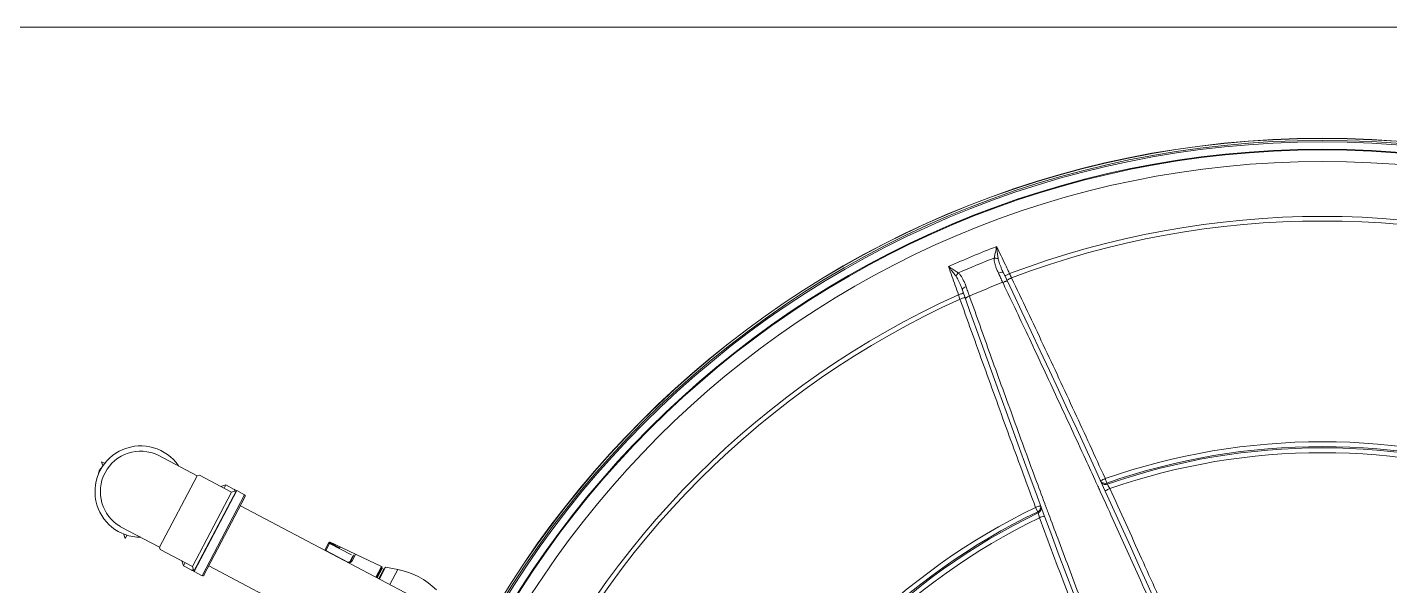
# Model space of a CAD drawing. Header units: metres. Extents: x 1628 to 1845, y 824 to 931.
# Drawn here: x 1706.302 to 1707.584, y 880.057 to 880.582 of the extents above; entities that cross this region are included whole.
import ezdxf

# ---------------------------------------------------------------- set-up
doc = ezdxf.new("R2010")
doc.units = ezdxf.units.M
doc.header["$LTSCALE"] = 0.15
doc.layers.add('hidrosanitário', color=26, linetype='Continuous', lineweight=0)
doc.layers.add('Telhado', color=2, linetype='Continuous', lineweight=0)

msp = doc.modelspace()

# ---------------------------------------------------------------- linework, layer by layer
at = {"layer": 'hidrosanitário', "linetype": 'Continuous'}
for p, q in [((1706.3728, 880.1699), (1706.3716, 880.1738)), ((1706.3716, 880.1738), (1706.3744, 880.1723)), ((1706.3698, 880.1661), (1706.3705, 880.1657)), ((1706.3725, 880.1692), (1706.3725, 880.1692)), ((1706.4888, 880.152), (1706.484, 880.1506)), ((1706.4888, 880.152), (1706.4871, 880.1489)), ((1706.4967, 880.1478), (1706.4888, 880.152)), ((1706.4986, 880.1467), (1706.4587, 880.0708)), ((1706.499, 880.1466), (1706.459, 880.0705)), ((1706.5064, 880.1427), (1706.4664, 880.0666)), ((1706.4681, 880.0672), (1706.507, 880.141)), ((1706.4986, 880.1467), (1706.4941, 880.1453)), ((1706.4971, 880.1465), (1706.497, 880.1462)), ((1706.499, 880.1466), (1706.5064, 880.1427)), ((1706.394, 880.1016), (1706.3928, 880.1054)), ((1706.394, 880.1016), (1706.3954, 880.1044)), ((1706.5856, 880.0977), (1706.5819, 880.0906)), ((1706.5866, 880.0974), (1706.5828, 880.0903)), ((1706.5864, 880.097), (1706.6071, 880.0861)), ((1706.6353, 880.0753), (1706.5869, 880.0982)), ((1706.5869, 880.0982), (1706.5869, 880.0981)), ((1706.5828, 880.0903), (1706.6035, 880.0794)), ((1706.6036, 880.0795), (1706.5829, 880.0904)), ((1706.6083, 880.0853), (1706.6056, 880.0801)), ((1706.6062, 880.0802), (1706.6093, 880.0861)), ((1706.6075, 880.0805), (1706.6106, 880.0865)), ((1706.4487, 880.0759), (1706.4472, 880.0807)), ((1706.4503, 880.079), (1706.4487, 880.0759)), ((1706.4567, 880.0717), (1706.4487, 880.0759)), ((1706.4587, 880.0708), (1706.4573, 880.0754)), ((1706.4582, 880.0725), (1706.458, 880.0722)), ((1706.459, 880.0705), (1706.4664, 880.0666)), ((1706.6036, 880.0795), (1706.6035, 880.0794)), ((1706.63, 880.0653), (1706.6353, 880.0753)), ((1706.6304, 880.065), (1706.6357, 880.0751)), ((1706.6308, 880.0648), (1706.6359, 880.0745)), ((1706.6358, 880.0735), (1706.6311, 880.0646)), ((1706.6373, 880.0727), (1706.6326, 880.0639)), ((1706.633, 880.0637), (1706.6386, 880.0744)), ((1706.6391, 880.0746), (1706.6332, 880.0635)), ((1706.6357, 880.0751), (1706.6353, 880.0753)), ((1706.6373, 880.0727), (1706.6358, 880.0735)), ((1706.6506, 880.0724), (1706.6391, 880.0746)), ((1706.6506, 880.0724), (1706.6432, 880.0583))]:
    msp.add_line(p, q, dxfattribs=at)
at = {"layer": 'hidrosanitário', "color": 150}
for p, q in [((1706.4618, 880.1606), (1706.425, 880.1799)), ((1706.4618, 880.1606), (1706.4264, 880.0933)), ((1706.4639, 880.1612), (1706.4618, 880.1606)), ((1706.4941, 880.1453), (1706.4639, 880.1612)), ((1706.4941, 880.1453), (1706.4573, 880.0754)), ((1706.4264, 880.0933), (1706.3896, 880.1127)), ((1706.4264, 880.0933), (1706.427, 880.0913)), ((1706.427, 880.0913), (1706.4573, 880.0754))]:
    msp.add_line(p, q, dxfattribs=at)
at = {"layer": 'hidrosanitário', "color": 252}
for p, q in [((1707.3179, 880.1537), (1707.3164, 880.1579)), ((1707.3184, 880.1526), (1707.3179, 880.1537)), ((1707.2509, 880.1308), (1707.2529, 880.1268)), ((1707.2529, 880.1268), (1707.2533, 880.1256))]:
    msp.add_line(p, q, dxfattribs=at)
at = {"layer": 'hidrosanitário'}
for p, q in [((1706.5025, 880.1324), (1706.7627, 879.9954)), ((1706.4727, 880.0758), (1706.7329, 879.9388))]:
    msp.add_line(p, q, dxfattribs=at)
at = {"layer": 'hidrosanitário', "color": 252}
for radius in [0.9061, 0.9059, 0.9041, 0.9027, 0.8958, 0.8951, 0.8842]:
    msp.add_circle((1707.5208, 879.5719), radius, dxfattribs=at)
for centre, radius, start, end in [((1707.5208, 879.5719), 0.8326, 69.291, 110.709), ((1707.5208, 879.5719), 0.8283, 69.3171, 110.6829), ((1707.5208, 879.5719), 0.8607, 110.867, 114.133), ((1707.5208, 879.5719), 0.8515, 111.2737, 113.7263), ((1707.5208, 879.5719), 0.8273, 111.3242, 113.6758), ((1694.6527, 874.3595), 13.9232, 22.82276, 25.48965), ((1720.389, 874.3595), 13.9232, 154.51035, 157.17724), ((1707.5208, 879.5719), 0.8326, 114.291, 155.709), ((1707.5208, 879.5719), 0.8283, 114.3171, 155.6829), ((1720.3057, 884.9853), 13.9232, 199.51035, 202.17724), ((1707.5208, 879.5719), 0.6207, 70.7747, 109.2253), ((1707.5208, 879.5719), 0.6162, 70.7747, 109.2253), ((1707.5208, 879.5719), 0.615, 70.7856, 109.2144), ((1707.5208, 879.5719), 0.6104, 70.866, 109.134), ((1707.5208, 879.5719), 0.6207, 115.7747, 154.2253), ((1707.5208, 879.5719), 0.6162, 115.7747, 154.2253), ((1707.5208, 879.5719), 0.615, 115.7856, 154.2144), ((1707.5208, 879.5719), 0.6104, 115.866, 154.134)]:
    msp.add_arc(centre, radius, start, end, dxfattribs=at)
at = {"layer": 'hidrosanitário', "linetype": 'Continuous'}
for centre, radius, start, end in [((1706.4086, 880.1457), 0.043, 34.3366, 270.134), ((1706.4028, 880.1551), 0.0348, 161.5934, 168.4946), ((1706.3942, 880.1476), 0.0306, 142.7225, 142.7609), ((1706.3916, 880.1496), 0.0273, 142.7435, 142.8096), ((1706.4281, 880.1218), 0.0732, 142.7851, 142.8174), ((1706.3982, 880.1445), 0.0357, 142.431, 142.4602), ((1706.3981, 880.1447), 0.0355, 142.477, 142.5065), ((1706.3975, 880.1451), 0.0348, 142.4891, 142.5192), ((1706.3982, 880.1445), 0.0356, 142.526, 142.5552), ((1706.4, 880.1431), 0.038, 142.5548, 142.5821), ((1706.3976, 880.145), 0.0349, 142.5833, 142.6134), ((1706.3937, 880.148), 0.03, 142.6246, 142.6605), ((1706.3994, 880.1436), 0.0371, 142.6396, 142.6669), ((1706.4475, 880.107), 0.0976, 142.6571, 142.6664), ((1706.3981, 880.1446), 0.0355, 142.1593, 142.1887), ((1706.3981, 880.1446), 0.0355, 142.2122, 142.2416), ((1706.3981, 880.1446), 0.0355, 142.2261, 142.2555), ((1706.3981, 880.1446), 0.0355, 142.2633, 142.2927), ((1706.3981, 880.1446), 0.0355, 142.2819, 142.3113), ((1706.3981, 880.1446), 0.0355, 142.3192, 142.3485), ((1706.3981, 880.1446), 0.0355, 142.3548, 142.3842), ((1706.398, 880.1447), 0.0354, 142.3796, 142.409), ((1706.3981, 880.1446), 0.0355, 142.4061, 142.4354), ((1706.3981, 880.1446), 0.0355, 141.905, 141.9344), ((1706.3981, 880.1446), 0.0355, 141.9298, 141.9592), ((1706.3981, 880.1446), 0.0355, 141.9608, 141.9902), ((1706.3981, 880.1446), 0.0355, 141.9968, 142.0262), ((1706.3981, 880.1446), 0.0355, 142.0228, 142.0522), ((1706.3981, 880.1446), 0.0355, 142.0525, 142.0819), ((1706.3981, 880.1446), 0.0355, 142.0897, 142.1191), ((1706.3981, 880.1446), 0.0355, 142.1145, 142.1439), ((1706.3981, 880.1446), 0.0355, 142.1455, 142.1749), ((1706.3981, 880.1446), 0.0355, 141.645, 141.6744), ((1706.3981, 880.1446), 0.0355, 141.6644, 141.6938), ((1706.3981, 880.1446), 0.0355, 141.7007, 141.7301), ((1706.3981, 880.1446), 0.0355, 141.7316, 141.761), ((1706.3981, 880.1446), 0.0355, 141.7626, 141.792), ((1706.3981, 880.1446), 0.0355, 141.7759, 141.8053), ((1706.3981, 880.1446), 0.0355, 141.8183, 141.8477), ((1706.3981, 880.1446), 0.0355, 141.8493, 141.8787), ((1706.3981, 880.1446), 0.0355, 141.8854, 141.9147), ((1706.3981, 880.1446), 0.0355, 141.4045, 141.4339), ((1706.3981, 880.1446), 0.0355, 141.4354, 141.4648), ((1706.3981, 880.1446), 0.0355, 141.4546, 141.484), ((1706.3981, 880.1446), 0.0355, 141.4911, 141.5205), ((1706.3981, 880.1446), 0.0355, 141.5337, 141.5631), ((1706.3981, 880.1446), 0.0355, 141.5468, 141.5762), ((1706.3981, 880.1446), 0.0355, 141.5777, 141.6071), ((1706.3981, 880.1446), 0.0355, 141.6087, 141.6381), ((1706.3981, 880.1446), 0.0355, 141.1391, 141.1685), ((1706.3981, 880.1446), 0.0355, 141.17, 141.1994), ((1706.3981, 880.1446), 0.0355, 141.1947, 141.2241), ((1706.3981, 880.1446), 0.0355, 141.2256, 141.255), ((1706.3981, 880.1446), 0.0355, 141.2624, 141.2917), ((1706.3981, 880.1446), 0.0355, 141.2813, 141.3107), ((1706.3981, 880.1446), 0.0355, 141.3241, 141.3535), ((1706.3981, 880.1446), 0.0355, 141.337, 141.3663), ((1706.3981, 880.1446), 0.0355, 141.3798, 141.4091), ((1706.3981, 880.1446), 0.0355, 140.8736, 140.903), ((1706.3981, 880.1446), 0.0355, 140.8983, 140.9277), ((1706.3981, 880.1446), 0.0355, 140.923, 140.9524), ((1706.3981, 880.1446), 0.0355, 140.9724, 141.0017), ((1706.3981, 880.1446), 0.0355, 140.9848, 141.0142), ((1706.3981, 880.1446), 0.0355, 141.0218, 141.0511), ((1706.3981, 880.1446), 0.0355, 141.0526, 141.082), ((1706.3981, 880.1446), 0.0355, 141.0713, 141.1007), ((1706.3981, 880.1446), 0.0355, 141.1082, 141.1376), ((1706.3981, 880.1446), 0.0356, 140.6019, 140.6312), ((1706.3981, 880.1446), 0.0355, 140.6327, 140.662), ((1706.3981, 880.1446), 0.0356, 140.67, 140.6993), ((1706.3981, 880.1446), 0.0355, 140.6883, 140.7176), ((1706.3981, 880.1446), 0.0355, 140.7317, 140.761), ((1706.3981, 880.1446), 0.0355, 140.7564, 140.7857), ((1706.3981, 880.1446), 0.0355, 140.7872, 140.8166), ((1706.3981, 880.1446), 0.0355, 140.8119, 140.8413), ((1706.3981, 880.1446), 0.0355, 140.8427, 140.8721), ((1706.3979, 880.1447), 0.0353, 140.3669, 140.3964), ((1706.398, 880.1447), 0.0354, 140.4045, 140.434), ((1706.3981, 880.1446), 0.0355, 140.4353, 140.4647), ((1706.3981, 880.1446), 0.0355, 140.4472, 140.4765), ((1706.3982, 880.1446), 0.0356, 140.4909, 140.5202), ((1706.3982, 880.1446), 0.0356, 140.5155, 140.5448), ((1706.3982, 880.1446), 0.0356, 140.5464, 140.5757), ((1706.3982, 880.1446), 0.0356, 140.5899, 140.6192), ((1706.3976, 880.1451), 0.0348, 140.1018, 140.1318), ((1706.3976, 880.1451), 0.0348, 140.1387, 140.1687), ((1706.3976, 880.145), 0.0348, 140.1634, 140.1933), ((1706.3976, 880.145), 0.0349, 140.1942, 140.2241), ((1706.3977, 880.145), 0.035, 140.2189, 140.2487), ((1706.3977, 880.1449), 0.035, 140.2497, 140.2794), ((1706.3978, 880.1449), 0.0351, 140.2805, 140.3102), ((1706.3978, 880.1448), 0.0352, 140.3052, 140.3348), ((1706.3979, 880.1448), 0.0353, 140.349, 140.3786), ((1706.3976, 880.145), 0.0348, 139.8609, 139.8908), ((1706.3976, 880.145), 0.0348, 139.8916, 139.9215), ((1706.3976, 880.1451), 0.0348, 139.9224, 139.9523), ((1706.3976, 880.1451), 0.0348, 139.947, 139.9769), ((1706.3976, 880.1451), 0.0348, 139.9777, 140.0077), ((1706.3975, 880.1451), 0.0348, 140.0085, 140.0385), ((1706.3976, 880.1451), 0.0348, 140.0526, 140.0825), ((1706.3975, 880.1451), 0.0348, 140.0639, 140.0939), ((1706.3976, 880.145), 0.0348, 139.5891, 139.619), ((1706.3976, 880.145), 0.0348, 139.6198, 139.6497), ((1706.3976, 880.145), 0.0348, 139.6505, 139.6805), ((1706.3976, 880.145), 0.0348, 139.6751, 139.7051), ((1706.3976, 880.145), 0.0349, 139.7195, 139.7494), ((1706.3976, 880.1451), 0.0348, 139.7366, 139.7665), ((1706.3976, 880.1451), 0.0348, 139.7612, 139.7911), ((1706.3976, 880.145), 0.0348, 139.8055, 139.8355), ((1706.3976, 880.145), 0.0348, 139.8363, 139.8662), ((1706.3976, 880.1451), 0.0348, 139.3479, 139.3779), ((1706.3976, 880.1451), 0.0348, 139.3725, 139.4024), ((1706.3976, 880.1451), 0.0348, 139.4093, 139.4393), ((1706.3976, 880.1451), 0.0348, 139.4339, 139.4639), ((1706.3976, 880.145), 0.0348, 139.4785, 139.5085), ((1706.3975, 880.1451), 0.0348, 139.4892, 139.5192), ((1706.3976, 880.145), 0.0348, 139.5338, 139.5637), ((1706.3976, 880.145), 0.0348, 139.5645, 139.5944), ((1706.3976, 880.145), 0.0348, 139.0761, 139.106), ((1706.3976, 880.1451), 0.0348, 139.1067, 139.1367), ((1706.3976, 880.1451), 0.0348, 139.1313, 139.1612), ((1706.3976, 880.145), 0.0348, 139.1762, 139.2061), ((1706.3976, 880.1451), 0.0348, 139.1926, 139.2226), ((1706.3976, 880.145), 0.0348, 139.2314, 139.2613), ((1706.3976, 880.145), 0.0348, 139.2682, 139.2981), ((1706.3976, 880.145), 0.0348, 139.2866, 139.3165), ((1706.3976, 880.1451), 0.0348, 139.3234, 139.3533), ((1706.3976, 880.145), 0.0348, 138.8348, 138.8648), ((1706.3976, 880.145), 0.0349, 138.88, 138.9099), ((1706.3976, 880.145), 0.0348, 138.89, 138.9199), ((1706.3976, 880.145), 0.0348, 138.9351, 138.965), ((1706.3976, 880.1451), 0.0348, 138.9452, 138.9751), ((1706.3976, 880.145), 0.0348, 138.9902, 139.0202), ((1706.3976, 880.145), 0.0348, 139.0209, 139.0508), ((1706.3976, 880.145), 0.0348, 139.0515, 139.0815), ((1706.3975, 880.1451), 0.0347, 138.6083, 138.6383), ((1706.3975, 880.1451), 0.0347, 138.618, 138.648), ((1706.3975, 880.1451), 0.0348, 138.6634, 138.6934), ((1706.3975, 880.1451), 0.0348, 138.6792, 138.7092), ((1706.3976, 880.1451), 0.0348, 138.7184, 138.7484), ((1706.3976, 880.145), 0.0348, 138.7491, 138.779), ((1706.3976, 880.145), 0.0348, 138.7797, 138.8096), ((1706.3976, 880.145), 0.0348, 138.8042, 138.8341), ((1706.3974, 880.1452), 0.0345, 138.3214, 138.3516), ((1706.3974, 880.1452), 0.0345, 138.3459, 138.3761), ((1706.3974, 880.1452), 0.0346, 138.3915, 138.4217), ((1706.3974, 880.1452), 0.0345, 138.4071, 138.4372), ((1706.3974, 880.1452), 0.0346, 138.4527, 138.4828), ((1706.3974, 880.1452), 0.0346, 138.4772, 138.5073), ((1706.3974, 880.1452), 0.0346, 138.5016, 138.5317), ((1706.3974, 880.1452), 0.0347, 138.5383, 138.5684), ((1706.3975, 880.1451), 0.0347, 138.5628, 138.5929), ((1706.3974, 880.1452), 0.0346, 138.0893, 138.1195), ((1706.3973, 880.1452), 0.0345, 138.1045, 138.1347), ((1706.3974, 880.1452), 0.0346, 138.1504, 138.1806), ((1706.3974, 880.1452), 0.0346, 138.1748, 138.205), ((1706.3973, 880.1452), 0.0345, 138.1901, 138.2202), ((1706.3974, 880.1452), 0.0345, 138.2359, 138.2661), ((1706.3974, 880.1452), 0.0345, 138.2603, 138.2905), ((1706.3974, 880.1452), 0.0346, 138.306, 138.3362), ((1706.3973, 880.1452), 0.0345, 137.8325, 137.8627), ((1706.3974, 880.1452), 0.0345, 137.8787, 137.9089), ((1706.3973, 880.1453), 0.0345, 137.8875, 137.9177), ((1706.3974, 880.1452), 0.0345, 137.9335, 137.9637), ((1706.3974, 880.1452), 0.0345, 137.9641, 137.9942), ((1706.3974, 880.1452), 0.0345, 137.9885, 138.0187), ((1706.3973, 880.1452), 0.0345, 138.019, 138.0492), ((1706.3973, 880.1452), 0.0345, 138.0495, 138.0797), ((1706.3973, 880.1453), 0.0345, 137.5911, 137.6213), ((1706.3974, 880.1452), 0.0345, 137.6313, 137.6616), ((1706.3974, 880.1452), 0.0345, 137.6618, 137.692), ((1706.3973, 880.1453), 0.0345, 137.6704, 137.7006), ((1706.3973, 880.1452), 0.0345, 137.7227, 137.753), ((1706.3973, 880.1452), 0.0345, 137.7471, 137.7773), ((1706.3974, 880.1452), 0.0346, 137.7872, 137.8174), ((1706.3973, 880.1452), 0.0345, 137.802, 137.8322), ((1706.3973, 880.1453), 0.0345, 137.3131, 137.3433), ((1706.3973, 880.1453), 0.0345, 137.3435, 137.3738), ((1706.3974, 880.1452), 0.0345, 137.3901, 137.4203), ((1706.3973, 880.1452), 0.0345, 137.4205, 137.4508), ((1706.3973, 880.1453), 0.0345, 137.4288, 137.459), ((1706.3973, 880.1452), 0.0345, 137.4753, 137.5055), ((1706.3973, 880.1453), 0.0345, 137.5058, 137.536), ((1706.3974, 880.1452), 0.0345, 137.5461, 137.5763), ((1706.3973, 880.1453), 0.0345, 137.5606, 137.5908), ((1706.3974, 880.1452), 0.0345, 137.0942, 137.1244), ((1706.3973, 880.1453), 0.0345, 137.1021, 137.1323), ((1706.3973, 880.1452), 0.0345, 137.1428, 137.173), ((1706.3973, 880.1453), 0.0345, 137.1629, 137.1931), ((1706.3973, 880.1452), 0.0345, 137.2036, 137.2338), ((1706.3973, 880.1452), 0.0345, 137.2279, 137.2581), ((1706.3973, 880.1453), 0.0345, 137.2644, 137.2946), ((1706.3974, 880.1452), 0.0345, 137.305, 137.3352), ((1706.3974, 880.1452), 0.0345, 136.847, 136.8772), ((1706.3973, 880.1453), 0.0345, 136.8606, 136.8908), ((1706.3973, 880.1452), 0.0345, 136.9016, 136.9318), ((1706.3973, 880.1453), 0.0345, 136.9153, 136.9455), ((1706.3973, 880.1453), 0.0345, 136.9623, 136.9925), ((1706.3973, 880.1453), 0.0345, 136.9866, 137.0168), ((1706.3973, 880.1453), 0.0345, 137.017, 137.0472), ((1706.3973, 880.1453), 0.0345, 137.0474, 137.0776), ((1706.3974, 880.1452), 0.0345, 136.6058, 136.636), ((1706.3973, 880.1453), 0.0345, 136.6192, 136.6494), ((1706.3973, 880.1452), 0.0345, 136.6604, 136.6906), ((1706.3973, 880.1453), 0.0345, 136.6738, 136.704), ((1706.3973, 880.1452), 0.0345, 136.7149, 136.7452), ((1706.3973, 880.1453), 0.0345, 136.7513, 136.7816), ((1706.3973, 880.1453), 0.0345, 136.7695, 136.7998), ((1706.3973, 880.1453), 0.0345, 136.806, 136.8362), ((1706.3973, 880.1453), 0.0345, 136.3414, 136.3716), ((1706.3973, 880.1453), 0.0345, 136.3778, 136.408), ((1706.3973, 880.1452), 0.0345, 136.4191, 136.4494), ((1706.3973, 880.1453), 0.0345, 136.4323, 136.4625), ((1706.3973, 880.1452), 0.0345, 136.4737, 136.5039), ((1706.3973, 880.1453), 0.0345, 136.504, 136.5342), ((1706.3973, 880.1453), 0.0345, 136.5343, 136.5645), ((1706.3973, 880.1453), 0.0345, 136.5585, 136.5887), ((1706.3973, 880.1453), 0.0345, 136.1061, 136.1363), ((1706.3973, 880.1453), 0.0345, 136.1303, 136.1605), ((1706.3973, 880.1453), 0.0345, 136.1606, 136.1908), ((1706.3973, 880.1452), 0.0345, 136.2082, 136.2384), ((1706.3973, 880.1452), 0.0345, 136.2324, 136.2626), ((1706.3973, 880.1452), 0.0345, 136.2627, 136.2929), ((1706.3973, 880.1452), 0.0345, 136.2869, 136.3171), ((1706.3973, 880.1453), 0.0345, 136.3232, 136.3534), ((1706.3973, 880.1452), 0.0345, 135.9912, 136.0214), ((1706.3973, 880.1452), 0.0345, 136.0214, 136.0516), ((1706.3973, 880.1452), 0.0345, 136.0456, 136.0758), ((1706.3973, 880.1453), 0.0345, 136.0758, 136.1061), ((1706.4963, 880.147), 0.001, 332.2352, 62.2353), ((1706.4988, 880.1462), 0.000521, 62.2353, 107.2353), ((1706.5058, 880.1416), 0.0013, 332.2353, 62.2353), ((1706.5865, 880.0972), 0.001, 64.7353, 152.2353), ((1706.5864, 880.0972), 0.000999, 64.678, 152.1838), ((1706.5823, 880.0893), 0.00123, 62.2261, 71.3369), ((1706.4571, 880.0726), 0.001, 242.2347, 332.2348), ((1706.4592, 880.071), 0.000521, 197.2353, 242.2353), ((1706.6045, 880.0812), 0.002, 242.2526, 332.2353), ((1706.6043, 880.0808), 0.00152, 242.229, 264.2335), ((1706.636, 880.0739), 0.0004, 152.2353, 242.2353), ((1706.6355, 880.0747), 0.0004, 332.2353, 62.2353), ((1706.6375, 880.0731), 0.0004, 242.2353, 332.2353), ((1706.639, 880.0742), 0.0004, 79.2353, 152.2353), ((1706.6376, 880.0036), 0.07, 45.2353, 79.2353), ((1706.467, 880.0678), 0.0013, 242.2353, 332.2353)]:
    msp.add_arc(centre, radius, start, end, dxfattribs=at)
at = {"layer": 'hidrosanitário', "color": 150}
msp.add_arc((1706.4086, 880.1457), 0.038, 64.3233, 240.1473, dxfattribs=at)
at = {"layer": 'hidrosanitário', "color": 252}
for points, start_tangent, end_tangent in [([(1707.2159, 880.3511), (1707.2145, 880.3544), (1707.2133, 880.3574), (1707.2125, 880.3602), (1707.212, 880.3628), (1707.2119, 880.3653)], (-0.426891, 0.904303), (0.054009, 0.99854)), ([(1707.2119, 880.3653), (1707.2122, 880.367), (1707.2126, 880.3689), (1707.2131, 880.371), (1707.2136, 880.3734), (1707.2142, 880.3761)], (0.158304, 0.98739), (0.225348, 0.974278)), ([(1707.2119, 880.3653), (1707.2132, 880.3653), (1707.2145, 880.365), (1707.2157, 880.3646)], (0.99708, 0.076359), (0.889563, -0.456812)), ([(1707.2157, 880.3646), (1707.2154, 880.3664), (1707.2151, 880.3685), (1707.2148, 880.3708), (1707.2145, 880.3733), (1707.2142, 880.3761)], (-0.163855, 0.986485), (-0.112182, 0.993688)), ([(1707.2142, 880.3761), (1707.2183, 880.3676), (1707.2224, 880.3591), (1707.2251, 880.3534)], (0.43196, -0.901893), (0.430331, -0.902671)), ([(1707.1689, 880.3573), (1707.1712, 880.3559), (1707.1733, 880.3546), (1707.1752, 880.3534), (1707.1768, 880.3523), (1707.1782, 880.3514)], (0.848264, -0.529574), (0.810116, -0.58627)), ([(1707.1783, 880.3307), (1707.1752, 880.3395), (1707.1721, 880.3484), (1707.1689, 880.3573)], (-0.334206, 0.9425), (-0.332293, 0.943176)), ([(1707.1689, 880.3573), (1707.1707, 880.3551), (1707.1722, 880.3531), (1707.1737, 880.3513), (1707.1749, 880.3497), (1707.176, 880.3482)], (0.623319, -0.781968), (0.581687, -0.813413)), ([(1707.2206, 880.3513), (1707.2192, 880.3544), (1707.218, 880.3573), (1707.217, 880.3599), (1707.2162, 880.3624), (1707.2157, 880.3646)], (-0.430361, 0.902657), (-0.163342, 0.98657)), ([(1707.2159, 880.3511), (1707.218, 880.3518), (1707.2203, 880.3517)], (0.908005, 0.418959), (0.82095, -0.570999)), ([(1707.2251, 880.3534), (1707.2261, 880.3512)], (0.430331, -0.902671), (0.430173, -0.902746)), ([(1707.1782, 880.3514), (1707.1773, 880.3504), (1707.1765, 880.3493), (1707.176, 880.3482)], (-0.758958, -0.65114), (-0.305965, -0.952043)), ([(1707.176, 880.3482), (1707.1772, 880.3462), (1707.1784, 880.344), (1707.1796, 880.3414), (1707.1807, 880.3385), (1707.1819, 880.3353)], (0.582149, -0.813082), (0.333993, -0.942576)), ([(1707.1782, 880.3514), (1707.1799, 880.3495), (1707.1814, 880.3473), (1707.1828, 880.3447), (1707.1841, 880.3418), (1707.1854, 880.3385)], (0.744627, -0.667481), (0.337689, -0.941258)), ([(1707.2167, 880.3495), (1707.2159, 880.3511)], (-0.426719, 0.904384), (-0.426842, 0.904326)), ([(1707.2169, 880.349), (1707.2167, 880.3495)], (-0.426687, 0.904399), (-0.426719, 0.904384)), ([(1707.2179, 880.3469), (1707.2169, 880.349)], (-0.426531, 0.904473), (-0.426687, 0.904399)), ([(1707.2189, 880.3447), (1707.2179, 880.3469)], (-0.426372, 0.904548), (-0.426531, 0.904473)), ([(1707.22, 880.3425), (1707.2189, 880.3447)], (-0.426212, 0.904623), (-0.426372, 0.904548)), ([(1707.22, 880.3425), (1707.2215, 880.3431)], (0.905683, 0.423956), (0.947924, 0.318496)), ([(1707.2205, 880.3413), (1707.22, 880.3425)], (-0.429665, 0.902988), (-0.429752, 0.902947)), ([(1707.2203, 880.3517), (1707.2206, 880.3513)], (0.82095, -0.570999), (0.430346, -0.902664)), ([(1707.3077, 880.1545), (1707.2978, 880.1762), (1707.2713, 880.2334), (1707.245, 880.2897), (1707.2205, 880.3413)], (-0.416263, 0.909244), (-0.429665, 0.902988)), ([(1707.2215, 880.3431), (1707.222, 880.3433), (1707.2229, 880.3435)], (0.947924, 0.318496), (0.976071, 0.217452)), ([(1707.2264, 880.3506), (1707.2241, 880.3497), (1707.2217, 880.3491)], (-0.903428, -0.428741), (-0.430191, 0.902738)), ([(1707.2229, 880.3435), (1707.2243, 880.3435)], (0.976071, 0.217452), (0.835962, -0.548787)), ([(1707.2237, 880.3449), (1707.2236, 880.345)], (-0.672848, 0.739781), (-0.429896, 0.902878)), ([(1707.2271, 880.3462), (1707.226, 880.3457), (1707.2237, 880.3449)], (-0.927883, -0.372871), (-0.672848, 0.739781)), ([(1707.2243, 880.3435), (1707.2245, 880.3432)], (0.835962, -0.548787), (0.429803, -0.902923)), ([(1707.2261, 880.3512), (1707.2264, 880.3506)], (0.430173, -0.902746), (0.430129, -0.902768)), ([(1707.2283, 880.3467), (1707.2273, 880.3487), (1707.2264, 880.3506)], (-0.433594, 0.901109), (-0.433862, 0.90098)), ([(1707.2283, 880.3467), (1707.2271, 880.3462)], (-0.903206, -0.429208), (-0.927883, -0.372871)), ([(1707.3162, 880.1584), (1707.2875, 880.2207), (1707.2581, 880.2837), (1707.2283, 880.3467)], (-0.416309, 0.909223), (-0.429853, 0.902899)), ([(1707.1783, 880.3307), (1707.1806, 880.3316), (1707.1827, 880.333)], (0.941985, 0.335654), (-0.334141, 0.942523)), ([(1707.1783, 880.3307), (1707.179, 880.3287), (1707.1797, 880.3266)], (0.330302, -0.943875), (0.330583, -0.943777)), ([(1707.1797, 880.3266), (1707.1821, 880.3275), (1707.1843, 880.3286)], (0.942159, 0.335167), (-0.047328, 0.998879)), ([(1707.1797, 880.3266), (1707.1803, 880.3251)], (0.334494, -0.942398), (0.334601, -0.94236)), ([(1707.1819, 880.3358), (1707.1819, 880.3353)], (-0.176743, -0.984257), (0.333985, -0.942578)), ([(1707.1821, 880.3364), (1707.1819, 880.3358)], (-0.567281, -0.823524), (-0.176743, -0.984257)), ([(1707.1854, 880.3385), (1707.1834, 880.3375), (1707.1821, 880.3364)], (-0.938307, -0.345803), (-0.567281, -0.823524)), ([(1707.1843, 880.3286), (1707.1842, 880.3287)], (-0.047328, 0.998879), (-0.334448, 0.942414)), ([(1707.1852, 880.3277), (1707.1849, 880.3272)], (-0.685682, -0.727901), (-0.203043, -0.97917)), ([(1707.1849, 880.3272), (1707.1849, 880.3268)], (-0.203043, -0.97917), (0.334587, -0.942365)), ([(1707.1871, 880.3289), (1707.1866, 880.3286), (1707.1852, 880.3277)], (-0.895494, -0.445073), (-0.685682, -0.727901)), ([(1707.1854, 880.3385), (1707.187, 880.3341)], (0.337633, -0.941278), (0.337956, -0.941162)), ([(1707.187, 880.3341), (1707.1878, 880.3318)], (0.337956, -0.941162), (0.338121, -0.941103)), ([(1707.1886, 880.3295), (1707.1871, 880.3289)], (-0.940197, -0.340632), (-0.895494, -0.445073)), ([(1707.1878, 880.3318), (1707.1884, 880.3302)], (0.338121, -0.941103), (0.338239, -0.94106)), ([(1707.1884, 880.3302), (1707.1886, 880.3295)], (0.338239, -0.94106), (0.338288, -0.941043)), ([(1707.1886, 880.3295), (1707.1891, 880.3283)], (0.3346, -0.94236), (0.33469, -0.942328)), ([(1707.1891, 880.3283), (1707.2081, 880.2749), (1707.2291, 880.217), (1707.2506, 880.1583), (1707.2595, 880.1345)], (0.33469, -0.942328), (0.348591, -0.937275)), ([(1707.1803, 880.3251), (1707.2039, 880.2592), (1707.2276, 880.1939), (1707.2509, 880.1308)], (0.334601, -0.94236), (0.348575, -0.937281)), ([(1707.3083, 880.1534), (1707.3077, 880.1545)], (-0.416181, 0.909282), (-0.416263, 0.909244)), ([(1707.3105, 880.1485), (1707.3083, 880.1534)], (-0.415832, 0.909441), (-0.416181, 0.909282)), ([(1707.3121, 880.145), (1707.3105, 880.1485)], (-0.415583, 0.909555), (-0.415832, 0.909441)), ([(1707.3118, 880.1562), (1707.3117, 880.1563)], (-0.584891, 0.811112), (-0.416343, 0.909208)), ([(1707.3122, 880.1555), (1707.3117, 880.1563)], (-0.577154, 0.816635), (-0.416343, 0.909208)), ([(1707.3164, 880.1579), (1707.3142, 880.157), (1707.3118, 880.1562)], (-0.883501, -0.46843), (-0.584891, 0.811112)), ([(1707.3124, 880.1553), (1707.3122, 880.1555)], (-0.626001, 0.779822), (-0.577154, 0.816635)), ([(1707.3148, 880.1527), (1707.3138, 880.1533), (1707.3123, 880.1552)], (-0.920696, 0.39028), (-0.416261, 0.909245)), ([(1707.3155, 880.1535), (1707.3133, 880.1544), (1707.3124, 880.1553)], (-0.988456, 0.151505), (-0.626001, 0.779822)), ([(1707.3184, 880.1526), (1707.316, 880.1524), (1707.3148, 880.1527)], (-0.944058, -0.329781), (-0.920696, 0.39028)), ([(1707.3179, 880.1537), (1707.3155, 880.1535)], (-0.945328, -0.326122), (-0.988456, 0.151505)), ([(1707.3195, 880.1481), (1707.3185, 880.1476), (1707.3161, 880.1469)], (-0.932815, -0.360356), (-0.415654, 0.909523)), ([(1707.3164, 880.1579), (1707.3162, 880.1584)], (-0.416278, 0.909237), (-0.416309, 0.909223)), ([(1707.3203, 880.1494), (1707.3201, 880.1496), (1707.3193, 880.1511), (1707.3184, 880.1525)], (-0.498011, 0.867171), (-0.49713, 0.867676)), ([(1707.3207, 880.1486), (1707.3195, 880.1481)], (-0.90976, -0.415135), (-0.932815, -0.360356)), ([(1707.3207, 880.1486), (1707.3203, 880.1494)], (-0.498288, 0.867012), (-0.498011, 0.867171)), ([(1707.4042, 879.9622), (1707.3784, 880.0206), (1707.3506, 880.0828), (1707.3207, 880.1486)], (-0.402174, 0.915563), (-0.415608, 0.909544)), ([(1707.2595, 880.1345), (1707.2599, 880.1333)], (0.348591, -0.937275), (0.348675, -0.937244)), ([(1707.3957, 879.9584), (1707.3741, 880.0074), (1707.3479, 880.066), (1707.323, 880.121), (1707.3121, 880.145)], (-0.402184, 0.915559), (-0.415583, 0.909555)), ([(1707.2509, 880.1308), (1707.2532, 880.1317), (1707.2554, 880.1329)], (0.955959, 0.293499), (-0.159962, 0.987123)), ([(1707.2529, 880.1268), (1707.2547, 880.1283), (1707.2556, 880.1306), (1707.2556, 880.1318)], (0.899051, 0.437845), (-0.108768, 0.994067)), ([(1707.2533, 880.1256), (1707.2552, 880.1272), (1707.2561, 880.1294), (1707.2558, 880.1318)], (0.90074, 0.43436), (-0.348594, 0.937274)), ([(1707.2533, 880.1256), (1707.2536, 880.1244), (1707.2541, 880.1226), (1707.2545, 880.1211)], (0.262011, -0.965065), (0.260656, -0.965432)), ([(1707.2545, 880.1211), (1707.2568, 880.122), (1707.259, 880.1232)], (0.936842, 0.349752), (-0.349209, 0.937045)), ([(1707.2554, 880.1329), (1707.2554, 880.133)], (-0.159962, 0.987123), (-0.348508, 0.937306)), ([(1707.2556, 880.1318), (1707.2554, 880.133)], (-0.108768, 0.994067), (-0.348508, 0.937306)), ([(1707.2599, 880.1333), (1707.2612, 880.1299)], (0.348675, -0.937244), (0.348925, -0.937151)), ([(1707.2612, 880.1299), (1707.2631, 880.1247)], (0.348925, -0.937151), (0.349291, -0.937014)), ([(1707.2631, 880.1247), (1707.2717, 880.1018), (1707.2924, 880.0469), (1707.315, 879.9878), (1707.3359, 879.9337)], (0.349291, -0.937014), (0.363011, -0.931785)), ([(1707.2545, 880.1211), (1707.2799, 880.0535), (1707.3042, 879.9899), (1707.3274, 879.9299)], (0.349266, -0.937024), (0.363047, -0.931771))]:
    msp.add_spline(points, degree=3, dxfattribs=dict(at, start_tangent=start_tangent, end_tangent=end_tangent))
at = {"layer": 'hidrosanitário', "linetype": 'Continuous'}
for points, knots in [([(1706.5864, 880.097), (1706.5863, 880.0971), (1706.586, 880.0972), (1706.5856, 880.0971), (1706.5853, 880.097), (1706.5851, 880.0967), (1706.585, 880.0966)], [0, 0, 0, 0, 0.1950566, 0.3898731, 0.5843496, 0.7785854, 0.7785854, 0.7785854, 0.7785854]), ([(1706.5866, 880.0974), (1706.5864, 880.0974), (1706.5862, 880.0975), (1706.5859, 880.0977), (1706.5857, 880.0977), (1706.5856, 880.0977), (1706.5856, 880.0977)], [0, 0, 0, 0, 0.1899535, 0.3547768, 0.4699749, 0.505913, 0.505913, 0.505913, 0.505913]), ([(1706.5869, 880.0981), (1706.5869, 880.0981), (1706.5869, 880.098), (1706.5868, 880.098), (1706.5868, 880.0979), (1706.5867, 880.0977), (1706.5866, 880.0976), (1706.5866, 880.0974), (1706.5866, 880.0974)], [0, 0, 0, 0, 0.0150817, 0.0507027, 0.1078605, 0.1852663, 0.2792747, 0.3843183, 0.3843183, 0.3843183, 0.3843183]), ([(1706.5961, 880.0925), (1706.5945, 880.0934), (1706.5913, 880.095), (1706.5881, 880.0966), (1706.5866, 880.0974)], [0, 0, 0, 0, 2.667239, 5.343447, 5.343447, 5.343447, 5.343447]), ([(1706.5965, 880.0935), (1706.5949, 880.0943), (1706.5917, 880.0958), (1706.5885, 880.0973), (1706.5869, 880.0981)], [0, 0, 0, 0, 2.669505, 5.348033, 5.348033, 5.348033, 5.348033]), ([(1706.5827, 880.0905), (1706.5826, 880.0905), (1706.5825, 880.0905), (1706.5824, 880.0905), (1706.5823, 880.0905)], [0, 0, 0, 0, 0.0965649, 0.1907071, 0.1907071, 0.1907071, 0.1907071]), ([(1706.5828, 880.0903), (1706.5828, 880.0903), (1706.5828, 880.0903), (1706.5828, 880.0902), (1706.5827, 880.0902), (1706.5827, 880.0902), (1706.5827, 880.0901)], [0, 0, 0, 0, 0.00774427, 0.02757535, 0.06270597, 0.09257792, 0.09257792, 0.09257792, 0.09257792]), ([(1706.6035, 880.0794), (1706.6035, 880.0794), (1706.6035, 880.0793), (1706.6034, 880.0793), (1706.6034, 880.0793), (1706.6034, 880.0792)], [0, 0, 0, 0, 0.01598871, 0.0576659, 0.0927402, 0.0927402, 0.0927402, 0.0927402]), ([(1706.6039, 880.079), (1706.6041, 880.0789), (1706.6045, 880.0788), (1706.6051, 880.0789), (1706.6056, 880.079), (1706.6062, 880.0792), (1706.6067, 880.0795), (1706.6071, 880.08), (1706.6074, 880.0803), (1706.6075, 880.0805)], [0.027071, 0.027071, 0.027071, 0.027071, 0.290322, 0.589178, 0.888862, 1.187342, 1.486546, 1.790101, 2.102736, 2.102736, 2.102736, 2.102736]), ([(1706.6056, 880.0801), (1706.6056, 880.08), (1706.6055, 880.0799), (1706.6054, 880.0798), (1706.6052, 880.0796), (1706.6051, 880.0795), (1706.6049, 880.0795), (1706.6048, 880.0794), (1706.6047, 880.0793), (1706.6045, 880.0793), (1706.6044, 880.0793), (1706.6043, 880.0793), (1706.6042, 880.0793), (1706.6041, 880.0793)], [0, 0, 0, 0, 0.1027703, 0.1986303, 0.2888565, 0.3743441, 0.455851, 0.5339027, 0.6088965, 0.681186, 0.7505055, 0.8164855, 0.8791453, 0.8791453, 0.8791453, 0.8791453]), ([(1706.6056, 880.0801), (1706.6057, 880.08), (1706.6058, 880.08), (1706.6061, 880.08), (1706.6062, 880.0802), (1706.6062, 880.0802)], [0, 0, 0, 0, 0.128156, 0.2478925, 0.3585709, 0.3585709, 0.3585709, 0.3585709]), ([(1706.6062, 880.0802), (1706.6063, 880.0803), (1706.6064, 880.0805), (1706.6067, 880.0806), (1706.6071, 880.0806), (1706.6073, 880.0806), (1706.6075, 880.0805)], [0, 0, 0, 0, 0.1586969, 0.3262542, 0.5058419, 0.6939766, 0.6939766, 0.6939766, 0.6939766])]:
    msp.add_open_spline(points, degree=3, knots=knots, dxfattribs=at)
msp.add_open_spline([(1706.5856, 880.0977), (1706.5856, 880.0977), (1706.5856, 880.0977), (1706.5856, 880.0976)], degree=3, dxfattribs=at)
at = {"layer": 'Telhado', "ltscale": 10}
msp.add_lwpolyline([(1708.8824, 878.3092), (1706.0924, 878.3092), (1706.0924, 880.5824), (1708.8824, 880.5824)], close=True, dxfattribs=at)

doc.saveas('drawing.dxf')
